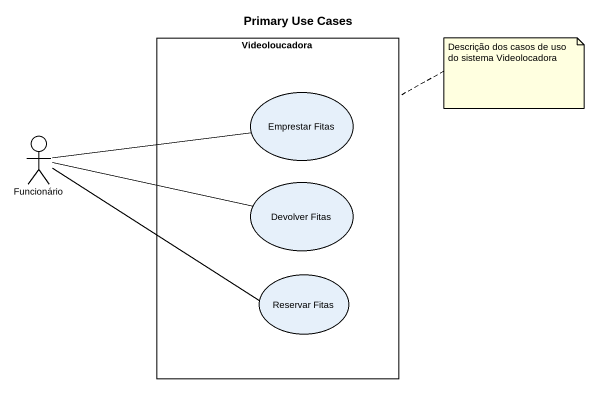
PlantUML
@startuml
title Primary Use Cases
rectangle Videoloucadora {
  usecase "Emprestar Fitas" as Emprestar_Fitas
  usecase "Devolver Fitas" as Devolver_Fitas
  usecase "Reservar Fitas" as Reservar_Fitas
}
actor Funcionário
Funcionário -right- Emprestar_Fitas
Funcionário -right- Devolver_Fitas
Funcionário -right- Reservar_Fitas
note right of Videoloucadora : Descrição dos casos de uso do sistema Videolocadora
@enduml
